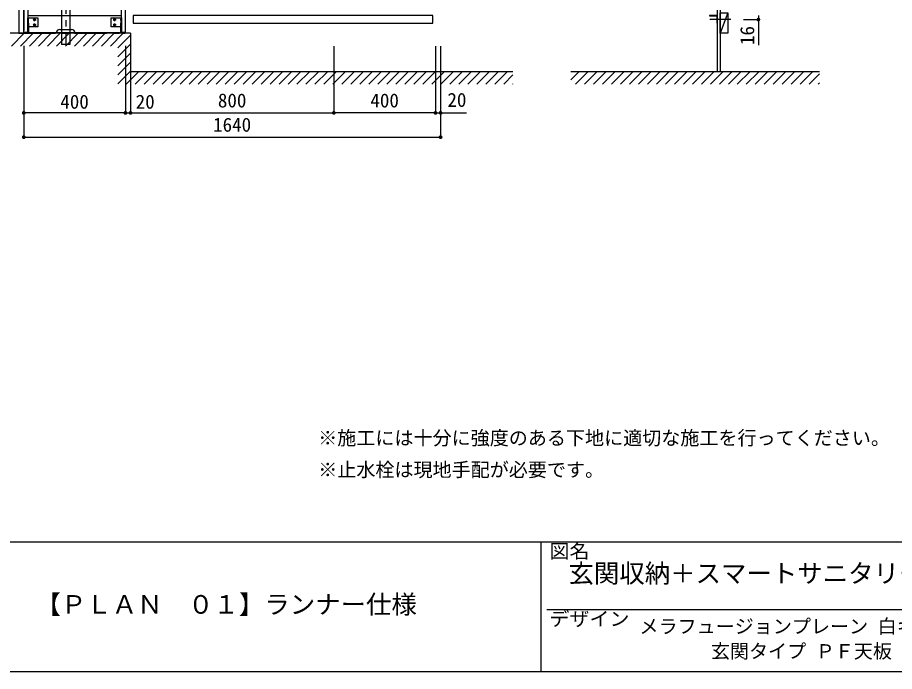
# Model space of a CAD drawing. Units: millimetres on the paper. Extents: x -205 to 195, y -144 to 136.
# Drawn here: x -71.5 to 66.5, y -143.5 to -40.6 of the extents above; entities that cross this region are included whole.
import ezdxf
from ezdxf.enums import TextEntityAlignment as Align

# ---------------------------------------------------------------- set-up
doc = ezdxf.new("R2010")
doc.units = ezdxf.units.MM
doc.linetypes.add('CHAIN1', pattern=[8, 5, -1, 1, -1])
doc.linetypes.add('DASHED2', pattern=[3, 2, -1])
for name, color, linetype in [('0-0_①\u3000中', 7, 'Continuous'), ('0-1_①\u3000細', 4, 'Continuous'), ('0-2_①\u3000太', 6, 'Continuous'), ('0-9_枠\u3000太', 6, 'Continuous'), ('0-A_枠\u3000中', 7, 'Continuous'), ('0-B_枠\u3000細', 3, 'Continuous')]:
    doc.layers.add(name, color=color, linetype=linetype)
doc.styles.add('ＭＳ ゴシック', font='')
doc.styles.get('ＭＳ ゴシック').set_extended_font_data('MS Gothic')

msp = doc.modelspace()

# ---------------------------------------------------------------- hatches: boundary and pattern name
at = {"layer": '0-1_①\u3000細'}
for points in [[(45.404, -40.932, 1), (44.804, -40.932, 1)], [(-70.206, -55.616, 1), (-70.806, -55.616, 1)], [(-54.206, -55.616, 1), (-54.806, -55.616, 1)], [(-54.206, -55.616, 1), (-54.806, -55.616, 1)], [(-53.406, -55.616, 1), (-54.006, -55.616, 1)], [(-53.406, -55.616, 1), (-54.006, -55.616, 1)], [(-21.406, -55.616, 1), (-22.006, -55.616, 1)], [(-21.406, -55.616, 1), (-22.006, -55.616, 1)], [(-5.406, -55.616, 1), (-6.006, -55.616, 1)], [(-5.406, -55.616, 1), (-6.006, -55.616, 1)], [(-4.606, -55.616, 1), (-5.206, -55.616, 1)], [(-70.206, -59.434, 1), (-70.806, -59.434, 1)], [(-4.606, -59.434, 1), (-5.206, -59.434, 1)]]:
    msp.add_hatch(color=132, dxfattribs=at).paths.add_polyline_path(points)

# ---------------------------------------------------------------- linework, layer by layer
at = {"layer": '0-0_①\u3000中'}
for points in [[(-70.506, -13.652), (-71.306, -13.652), (-71.306, -43.092), (-70.506, -43.092)], [(-69.886, -42.952), (-70.486, -42.952), (-70.486, -13.652), (-69.886, -13.652)], [(-54.526, -42.952), (-55.126, -42.952), (-55.126, -13.652), (-54.526, -13.652)], [(-69.886, -40.352), (-69.886, -42.952), (-55.126, -42.952), (-55.126, -40.352)], [(-70.426, -42.952), (-70.426, -43.092), (-69.946, -43.092), (-69.946, -42.952)], [(-55.066, -42.952), (-55.066, -43.092), (-54.586, -43.092), (-54.586, -42.952)]]:
    msp.add_lwpolyline(points, close=True, dxfattribs=at)
at = {"layer": '0-1_①\u3000細'}
for p, q in [((38.624, 76.39), (38.624, -49.092)), ((39.104, 76.39), (39.104, -49.092)), ((40.304, -39.892), (39.104, -43.092)), ((-69.886, -40.652), (-68.286, -40.652)), ((-69.886, -42.052), (-69.886, -40.652)), ((-69.766, -42.052), (-69.766, -40.652)), ((-68.286, -40.652), (-68.286, -42.052)), ((-56.726, -40.652), (-55.126, -40.652)), ((-56.726, -42.052), (-56.726, -40.652)), ((-55.246, -40.652), (-55.246, -42.052)), ((-55.126, -40.652), (-55.126, -42.052)), ((42.767, -40.932), (45.104, -40.932)), ((45.104, -40.292), (45.104, -44.939)), ((-69.886, -41.492), (-69.766, -41.492)), ((-69.886, -43.092), (-69.886, -41.492)), ((-68.286, -42.052), (-69.886, -42.052)), ((-69.766, -41.492), (-69.766, -42.972)), ((-55.126, -42.052), (-56.726, -42.052)), ((-55.246, -42.972), (-55.246, -41.492)), ((-55.246, -41.492), (-55.126, -41.492)), ((-55.126, -41.492), (-55.126, -43.092)), ((-53.816, -43.092), (-86.347, -43.092)), ((-72.417, -45.092), (-70.417, -43.092)), ((-53.726, -43.092), (-72.166, -43.092)), ((-71.003, -45.092), (-69.003, -43.092)), ((-68.286, -43.092), (-69.886, -43.092)), ((-69.766, -42.972), (-68.286, -42.972)), ((-69.589, -45.092), (-67.589, -43.092)), ((-68.286, -42.972), (-68.286, -43.092)), ((-68.175, -45.092), (-66.175, -43.092)), ((-66.76, -45.092), (-64.76, -43.092)), ((-65.346, -45.092), (-63.346, -43.092)), ((-63.932, -45.092), (-61.932, -43.092)), ((-62.518, -45.092), (-60.518, -43.092)), ((-61.104, -45.092), (-59.104, -43.092)), ((-59.689, -45.092), (-57.689, -43.092)), ((-58.275, -45.092), (-56.275, -43.092)), ((-56.861, -45.092), (-54.861, -43.092)), ((-56.726, -42.972), (-55.246, -42.972)), ((-56.726, -43.092), (-56.726, -42.972)), ((-55.126, -43.092), (-56.726, -43.092)), ((-55.726, -45.371), (-53.726, -43.371)), ((-70.506, -45.071), (-70.506, -55.616)), ((-70.506, -45.092), (-70.506, -59.434)), ((-55.726, -46.785), (-53.726, -44.785)), ((-54.506, -45.071), (-54.506, -55.616)), ((-54.506, -45.092), (-54.506, -55.616)), ((-53.706, -45.092), (-53.706, -55.616)), ((-21.706, -45.091), (-21.706, -55.616)), ((-21.706, -45.092), (-21.706, -55.616)), ((-5.706, -45.092), (-5.706, -55.616)), ((-5.706, -45.092), (-5.706, -55.616)), ((-4.906, -45.092), (-4.906, -59.434)), ((-4.906, -45.092), (-4.906, -55.616)), ((-55.726, -48.199), (-53.726, -46.199)), ((-55.726, -49.614), (-53.726, -47.614)), ((-55.726, -51.028), (-53.726, -49.028)), ((-54.376, -51.092), (-52.376, -49.092)), ((-52.961, -51.092), (-50.961, -49.092)), ((-51.547, -51.092), (-49.547, -49.092)), ((-50.133, -51.092), (-48.133, -49.092)), ((-48.719, -51.092), (-46.719, -49.092)), ((-47.305, -51.092), (-45.305, -49.092)), ((-45.89, -51.092), (-43.89, -49.092)), ((-44.476, -51.092), (-42.476, -49.092)), ((-43.062, -51.092), (-41.062, -49.092)), ((-41.648, -51.092), (-39.648, -49.092)), ((-40.234, -51.092), (-38.234, -49.092)), ((-38.819, -51.092), (-36.819, -49.092)), ((-37.405, -51.092), (-35.405, -49.092)), ((-35.991, -51.092), (-33.991, -49.092)), ((-34.577, -51.092), (-32.577, -49.092)), ((-33.162, -51.092), (-31.162, -49.092)), ((-31.748, -51.092), (-29.748, -49.092)), ((-30.334, -51.092), (-28.334, -49.092)), ((-28.92, -51.092), (-26.92, -49.092)), ((-27.506, -51.092), (-25.506, -49.092)), ((-26.091, -51.092), (-24.091, -49.092)), ((-24.677, -51.092), (-22.677, -49.092)), ((-23.263, -51.092), (-21.263, -49.092)), ((-21.849, -51.092), (-19.849, -49.092)), ((-20.435, -51.092), (-18.435, -49.092)), ((-19.02, -51.092), (-17.02, -49.092)), ((-17.606, -51.092), (-15.606, -49.092)), ((-16.192, -51.092), (-14.192, -49.092)), ((-14.778, -51.092), (-12.778, -49.092)), ((-13.363, -51.092), (-11.363, -49.092)), ((-11.949, -51.092), (-9.949, -49.092)), ((-10.535, -51.092), (-8.535, -49.092)), ((-9.121, -51.092), (-7.121, -49.092)), ((-7.707, -51.092), (-5.707, -49.092)), ((-6.292, -51.092), (-4.292, -49.092)), ((-4.878, -51.092), (-2.878, -49.092)), ((-3.464, -51.092), (-1.464, -49.092)), ((-2.05, -51.092), (-0.05, -49.092)), ((-0.636, -51.092), (1.364, -49.092)), ((0.779, -51.092), (2.779, -49.092)), ((2.193, -51.092), (4.193, -49.092)), ((3.607, -51.092), (5.607, -49.092)), ((5.021, -51.092), (6.474, -49.639)), ((15.6, -49.092), (54.704, -49.092)), ((15.6, -50.413), (16.921, -49.092)), ((15.6, -49.092), (54.704, -49.092)), ((16.335, -51.092), (18.335, -49.092)), ((17.749, -51.092), (19.749, -49.092)), ((19.163, -51.092), (21.163, -49.092)), ((20.578, -51.092), (22.578, -49.092)), ((21.992, -51.092), (23.992, -49.092)), ((23.406, -51.092), (25.406, -49.092)), ((24.82, -51.092), (26.82, -49.092)), ((26.235, -51.092), (28.235, -49.092)), ((27.649, -51.092), (29.649, -49.092)), ((29.063, -51.092), (31.063, -49.092)), ((30.477, -51.092), (32.477, -49.092)), ((31.891, -51.092), (33.891, -49.092)), ((33.306, -51.092), (35.306, -49.092)), ((34.72, -51.092), (36.72, -49.092)), ((36.134, -51.092), (38.134, -49.092)), ((37.548, -51.092), (39.548, -49.092)), ((38.962, -51.092), (40.962, -49.092)), ((40.377, -51.092), (42.377, -49.092)), ((41.791, -51.092), (43.791, -49.092)), ((43.205, -51.092), (45.205, -49.092)), ((44.619, -51.092), (46.619, -49.092)), ((46.034, -51.092), (48.034, -49.092)), ((47.448, -51.092), (49.448, -49.092)), ((48.862, -51.092), (50.862, -49.092)), ((50.276, -51.092), (52.276, -49.092)), ((51.69, -51.092), (53.69, -49.092)), ((53.105, -51.092), (54.704, -49.492)), ((6.436, -51.092), (6.474, -51.053)), ((54.519, -51.092), (54.704, -50.906)), ((-53.706, -51.092), (-53.706, -55.616)), ((-54.506, -55.616), (-70.506, -55.616)), ((-54.506, -55.616), (-49.895, -55.616)), ((-53.706, -55.616), (-21.706, -55.616)), ((-5.706, -55.616), (-21.706, -55.616)), ((-5.706, -55.616), (-0.835, -55.616)), ((-70.506, -59.434), (-4.906, -59.434))]:
    msp.add_line(p, q, dxfattribs=at)
at = {"layer": '0-1_①\u3000細', "linetype": 'CHAIN1'}
for p, q in [((-69.966, -40.952), (-69.686, -40.952)), ((-69.033, -40.952), (-68.563, -40.952)), ((-68.806, -41.178), (-68.806, -40.725)), ((-55.979, -40.952), (-56.449, -40.952)), ((-56.206, -40.725), (-56.206, -41.178)), ((-55.046, -40.952), (-55.326, -40.952)), ((40.767, -40.932), (37.471, -40.932)), ((-69.966, -41.752), (-69.686, -41.752)), ((-69.966, -42.012), (-69.686, -42.012)), ((-69.033, -41.752), (-68.563, -41.752)), ((-68.806, -41.978), (-68.806, -41.525)), ((-55.979, -41.752), (-56.449, -41.752)), ((-56.206, -41.525), (-56.206, -41.978)), ((-55.046, -41.752), (-55.326, -41.752)), ((-55.046, -42.012), (-55.326, -42.012)), ((-68.806, -43.172), (-68.806, -42.892)), ((-56.206, -43.172), (-56.206, -42.892))]:
    msp.add_line(p, q, dxfattribs=at)
at = {"layer": '0-1_①\u3000細', "linetype": 'DASHED2'}
for p, q in [((-69.886, -40.862), (-69.766, -40.802)), ((-69.886, -41.042), (-69.766, -41.102)), ((-55.246, -40.802), (-55.126, -40.862)), ((-55.126, -41.042), (-55.246, -41.101)), ((-69.886, -41.662), (-69.766, -41.602)), ((-69.766, -41.902), (-69.886, -41.842)), ((-69.766, -41.862), (-69.886, -41.922)), ((-69.766, -42.162), (-69.886, -42.102)), ((-55.126, -41.662), (-55.246, -41.602)), ((-55.126, -41.842), (-55.246, -41.902)), ((-55.246, -41.862), (-55.126, -41.922)), ((-55.246, -42.162), (-55.126, -42.102)), ((-68.956, -42.972), (-68.896, -43.092)), ((-68.656, -42.972), (-68.716, -43.092)), ((-56.356, -42.972), (-56.296, -43.092)), ((-56.056, -42.972), (-56.116, -43.092))]:
    msp.add_line(p, q, dxfattribs=at)
at = {"layer": '0-1_①\u3000細', "linetype": 'CHAIN1'}
msp.add_lwpolyline([(-70.506, -13.652), (-70.506, -43.092), (-54.506, -43.092), (-54.506, -13.652)], close=True, dxfattribs=at)
at = {"layer": '0-1_①\u3000細'}
for points in [[(40.304, -39.892), (40.304, -43.092), (39.104, -43.092), (39.104, -39.892)], [(-6.106, -41.492), (-6.106, -40.292), (-53.306, -40.292), (-53.306, -41.492)], [(37.424, -40.292), (37.424, -40.352), (38.564, -40.352), (38.564, -41.492), (38.624, -41.492), (38.624, -40.292)]]:
    msp.add_lwpolyline(points, close=True, dxfattribs=at)
msp.add_lwpolyline([(-53.726, -43.092), (-53.726, -49.092), (6.474, -49.092)], dxfattribs=at)
for centre, radius in [((-68.806, -40.952), 0.15), ((-68.806, -40.952), 0.09), ((-56.206, -40.952), 0.15), ((-56.206, -40.952), 0.09), ((-68.806, -41.752), 0.15), ((-68.806, -41.752), 0.09), ((-56.206, -41.752), 0.15), ((-56.206, -41.752), 0.09)]:
    msp.add_circle(centre, radius, dxfattribs=at)
at = {"layer": '0-2_①\u3000太'}
for p, q in [((-64.546, -23.12), (-64.546, -42.104)), ((-63.266, -27.039), (-63.266, -42.698)), ((-64.826, -42.492), (-62.986, -42.492)), ((-64.546, -42.104), (-64.546, -44.864)), ((-63.266, -42.698), (-63.266, -44.864)), ((-65.346, -43.092), (-65.346, -42.931)), ((-64.542, -43.092), (-63.27, -43.092)), ((-63.266, -44.864), (-64.546, -44.864))]:
    msp.add_line(p, q, dxfattribs=at)
at = {"layer": '0-2_①\u3000太', "linetype": 'CHAIN1'}
msp.add_line((-63.906, -27.045), (-63.906, -44.864), dxfattribs=at)
at = {"layer": '0-2_①\u3000太'}
msp.add_lwpolyline([(-62.466, -42.931), (-62.466, -43.092), (-65.346, -43.092)], dxfattribs=at)
for centre, radius, start, end in [((-64.946, -42.931), 0.4, 126.73224, 180), ((-64.826, -43.092), 0.6, 90, 126.73224), ((-62.986, -43.092), 0.6, 53.26776, 90), ((-62.866, -42.931), 0.4, 0, 53.26776)]:
    msp.add_arc(centre, radius, start, end, dxfattribs=at)
at = {"layer": '0-9_枠\u3000太'}
for p, q in [((-205, -123.092), (195, -123.092)), ((-205, -143.5), (195, -143.5))]:
    msp.add_line(p, q, dxfattribs=at)
at = {"layer": '0-A_枠\u3000中'}
for p, q in [((10.921, -143.5), (10.921, -123.092)), ((11.824, -133.732), (121.916, -133.732))]:
    msp.add_line(p, q, dxfattribs=at)

# ---------------------------------------------------------------- texts
at = {"layer": '0-1_①\u3000細', "style": 'ＭＳ ゴシック'}
msp.add_text('16', height=2.199, rotation=90, dxfattribs=at).set_placement((45.104, -44.939), align=Align.BOTTOM_LEFT)
for s, p in [('400', (-64.756, -55.616)), ('20', (-52.895, -55.616)), ('800', (-39.956, -55.416)), ('400', (-15.956, -55.416)), ('20', (-3.835, -55.325)), ('1640', (-40.706, -59.234))]:
    msp.add_text(s, height=2.199, dxfattribs=at).set_placement(p, align=Align.BOTTOM_LEFT)
at = {"layer": '0-B_枠\u3000細', "style": 'ＭＳ ゴシック'}
for s, height, p in [('※施工には十分に強度のある下地に適切な施工を行ってください。', 2.199, (-24.168, -108.52)), ('※止水栓は現地手配が必要です。', 2.199, (-24.168, -113.52)), ('玄関収納＋スマートサニタリー 玄関タイプ(D395×W420)', 2.933, (15.219, -130.412)), ('【ＰＬＡＮ\u3000０１】ランナー仕様', 2.933, (-68.655, -135.296)), ('メラフュージョンプレーン 白キャビネット メラスクープ扉', 2.199, (26.384, -138.162)), ('玄関タイプ ＰＦ天板 オンボウル 納まり図', 2.199, (37.634, -142.069))]:
    msp.add_text(s, height=height, dxfattribs=at).set_placement(p, align=Align.BOTTOM_LEFT)
at = {"layer": '0-B_枠\u3000細', "style": 'ＭＳ ゴシック', "width": 1.05}
for s, p in [('図名', (12.218, -126.344)), ('デザイン', (12.218, -136.984))]:
    msp.add_text(s, height=2.199, dxfattribs=at).set_placement(p, align=Align.BOTTOM_LEFT)

doc.saveas('drawing.dxf')
